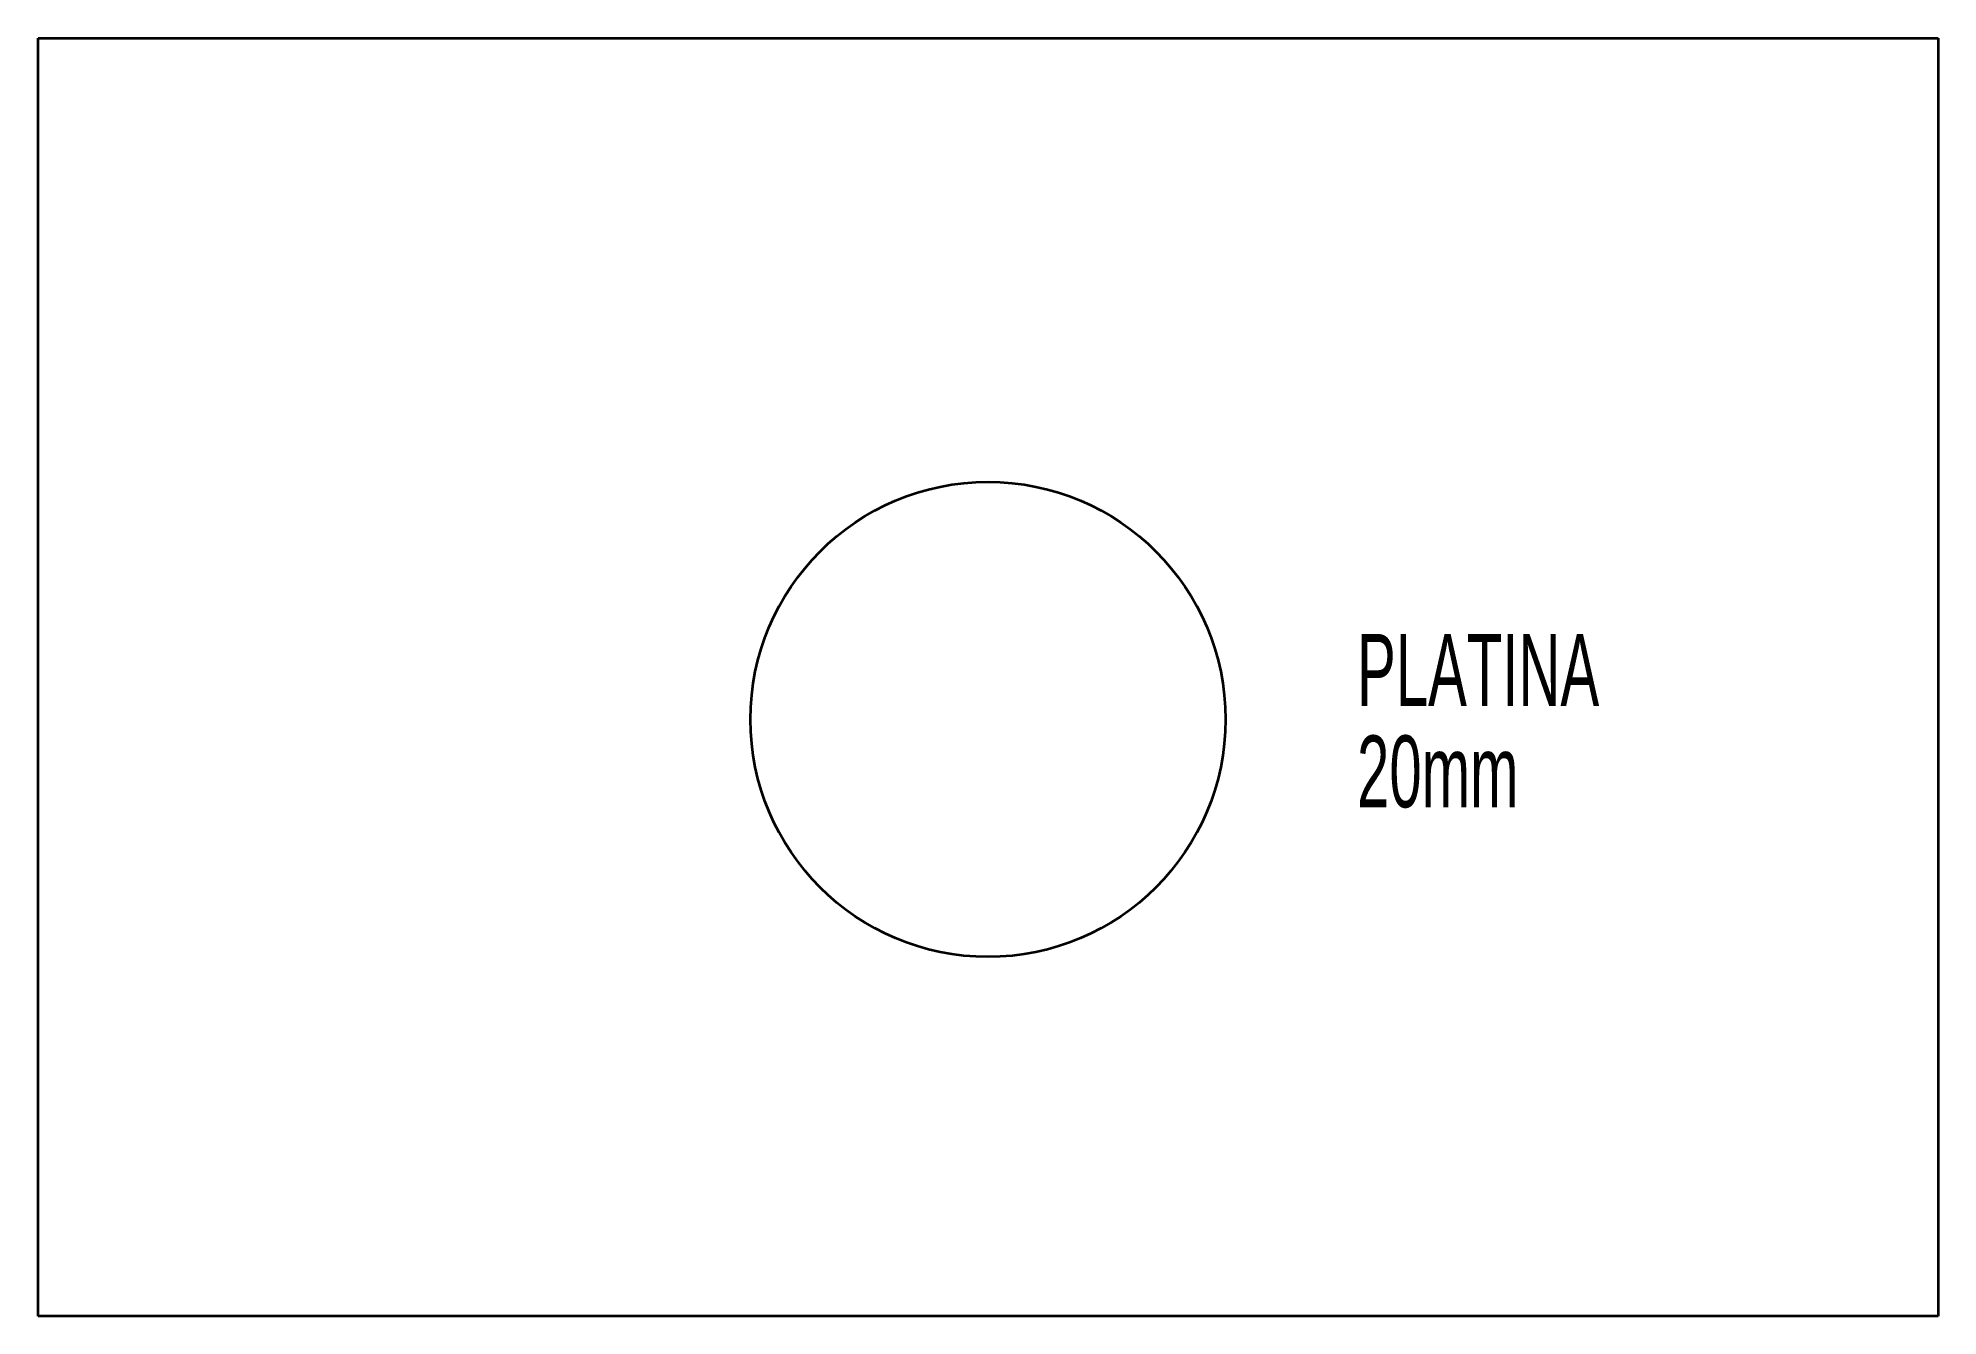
# Model space of a CAD drawing. Header units: millimetres. Extents: x -347 to -11, y -11 to 215.
import ezdxf

# ---------------------------------------------------------------- set-up
doc = ezdxf.new("R2010")
doc.units = ezdxf.units.MM
doc.styles.add('SLDTEXTSTYLE0', font='TXT', dxfattribs={"width": 0.605})

# ---------------------------------------------------------------- blocks, each defined once
blk = doc.blocks.new('SW_NOTE_0')
at = {"color": 0, "linetype": 'Continuous', "lineweight": 0, "char_height": 12.7, "attachment_point": 1, "style": 'SLDTEXTSTYLE0'}
for s, insert in [('PLATINA', (0, 16.37)), ('20mm', (0, -1.56))]:
    blk.add_mtext(s, dxfattribs=dict(at, insert=insert))

msp = doc.modelspace()

# ---------------------------------------------------------------- linework, layer by layer
at = {"color": 7, "linetype": 'Continuous', "lineweight": 35}
for p, q in [((-347.2, -10.82), (-347.2, 215.18)), ((-347.2, 215.18), (-11.2, 215.18)), ((-11.2, 215.18), (-11.2, -10.82)), ((-11.2, -10.82), (-347.2, -10.82))]:
    msp.add_line(p, q, dxfattribs=at)
msp.add_circle((-179.2, 94.68), 42, dxfattribs=at)

# ---------------------------------------------------------------- block references
at = {"color": 7, "linetype": 'Continuous', "lineweight": 0}
msp.add_blockref('SW_NOTE_0', (-113.94, 93.4), dxfattribs=at)

doc.saveas('drawing.dxf')
